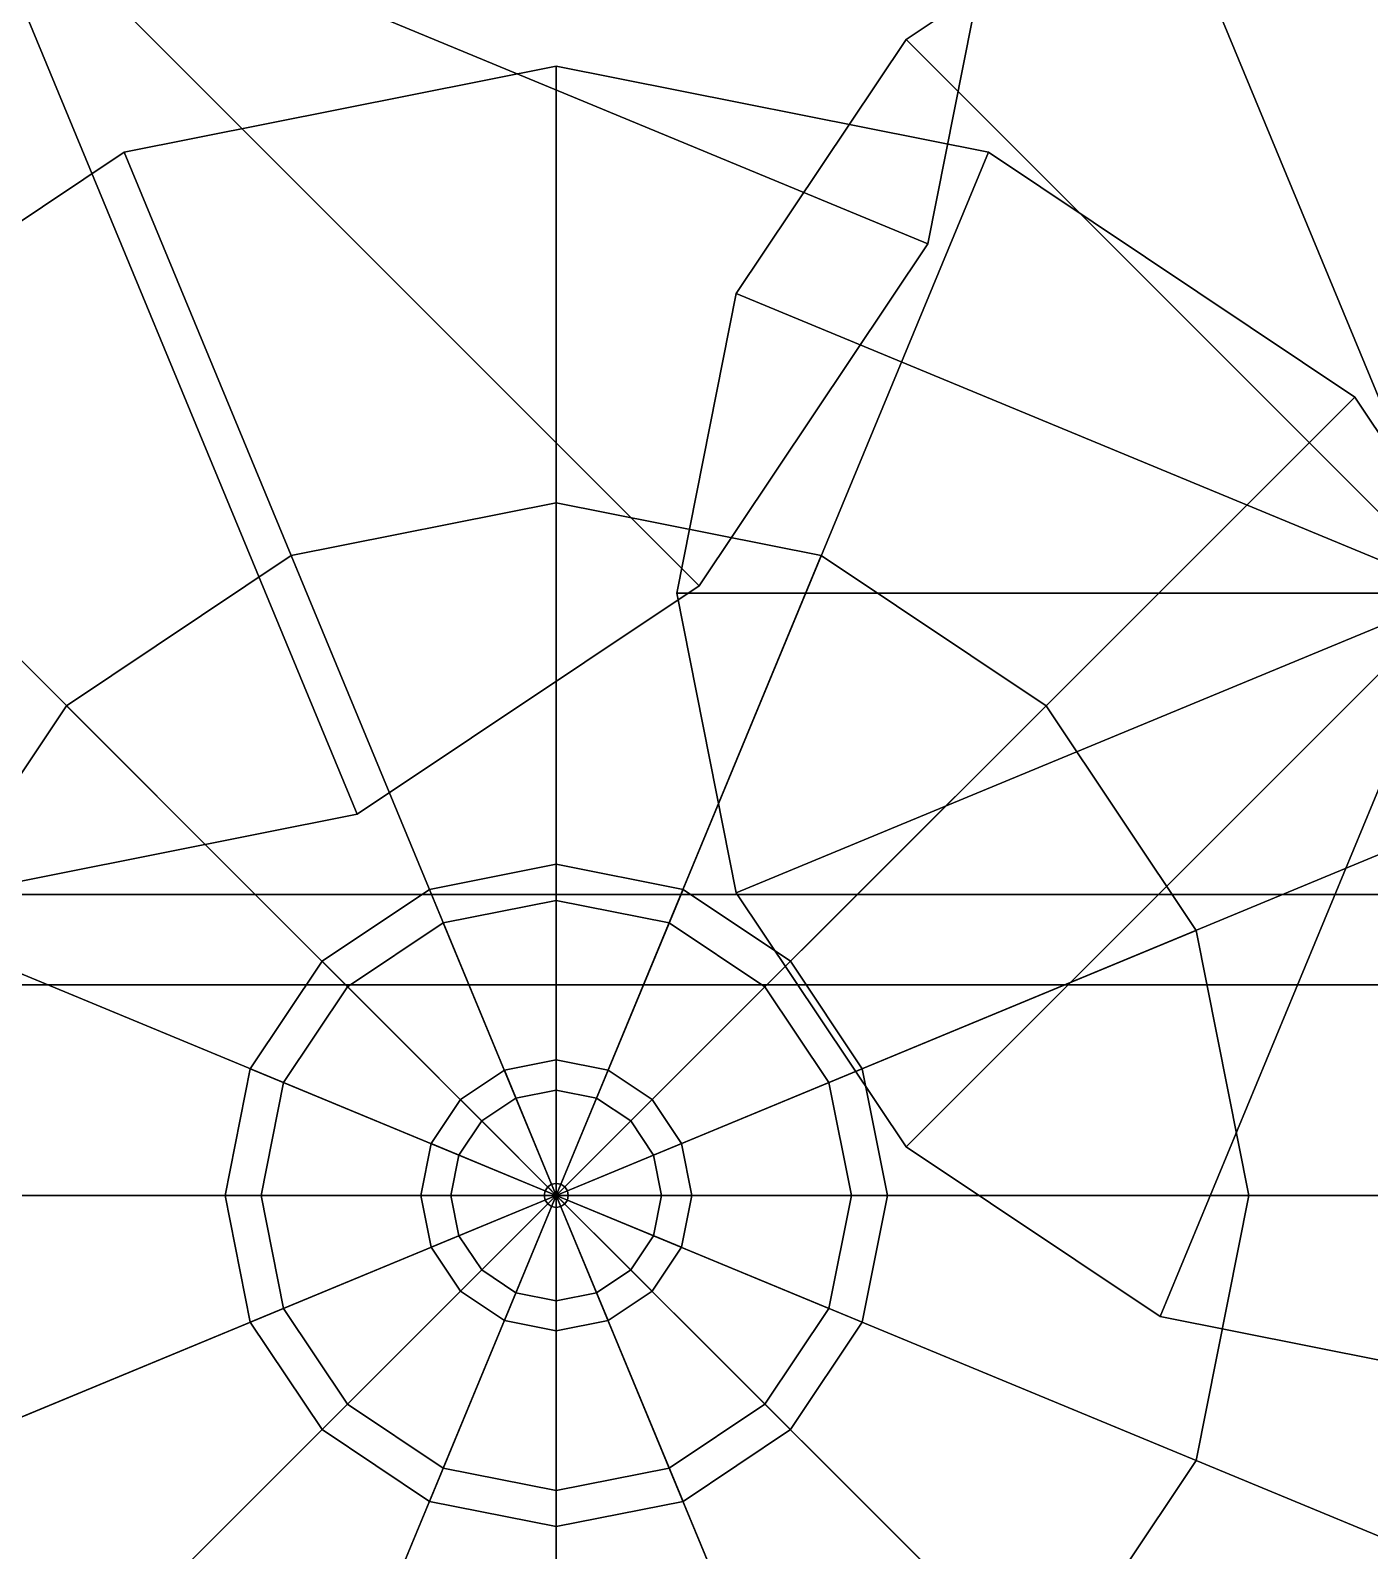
# Model space of a CAD drawing. Header units: millimetres. Extents: x -8000 to 18500, y -500 to 32500.
# Drawn here: x 2725 to 3170, y 1232 to 1737 of the extents above; entities that cross this region are included whole.
import ezdxf

# ---------------------------------------------------------------- set-up
doc = ezdxf.new("R2010")
doc.units = ezdxf.units.MM
for name, color, linetype in [('3D-FINISH', 7, 'Continuous'), ('3D-FURNITURE', 7, 'Continuous'), ('3D-LIGHTS', 7, 'Continuous'), ('3D-ROOF', 7, 'Continuous'), ('3D-SLABS', 7, 'Continuous')]:
    doc.layers.add(name, color=color, linetype=linetype)

msp = doc.modelspace()

# ---------------------------------------------------------------- linework, layer by layer
at = {"layer": '3D-FINISH', "color": 7}
for points in [[(200, 200, 590), (200, 9800, 590), (9800, 9800, 590), (9800, 200, 590)], [(200, 200, 600), (9800, 200, 600), (9800, 9800, 600), (200, 9800, 600)], [(200, 200, 3990), (200, 9800, 3990), (9800, 9800, 3990), (9800, 200, 3990)], [(200, 200, 4000), (9800, 200, 4000), (9800, 9800, 4000), (200, 9800, 4000)]]:
    msp.add_3dface(points, dxfattribs=at)
at = {"layer": '3D-FURNITURE', "color": 7}
for points in [[(3200, 1550, 4430), (3200, 1810, 4430), (3100.5, 1790.21, 4430), (3200, 1550, 4430)], [(3200, 1550, 4400), (3100.5, 1790.21, 4400), (3200, 1810, 4400), (3200, 1550, 4400)], [(2700, 1800, 4372), (2700, 1450, 4372), (2833.94, 1476.64, 4372), (2700, 1800, 4372)], [(2700, 1800, 4340), (2833.94, 1476.64, 4340), (2700, 1450, 4340), (2700, 1800, 4340)], [(2700, 1800, 4372), (2833.94, 1476.64, 4372), (2947.49, 1552.51, 4372), (2700, 1800, 4372)], [(2700, 1800, 4340), (2947.49, 1552.51, 4340), (2833.94, 1476.64, 4340), (2700, 1800, 4340)], [(2700, 1800, 4372), (2947.49, 1552.51, 4372), (3023.36, 1666.06, 4372), (2700, 1800, 4372)], [(2700, 1800, 4340), (3023.36, 1666.06, 4340), (2947.49, 1552.51, 4340), (2700, 1800, 4340)], [(2700, 1800, 4372), (3023.36, 1666.06, 4372), (3050, 1800, 4372), (2700, 1800, 4372)], [(2700, 1800, 4340), (3050, 1800, 4340), (3023.36, 1666.06, 4340), (2700, 1800, 4340)], [(3023.36, 1666.06, 4340), (3050, 1800, 4340), (3050, 1800, 4372), (3023.36, 1666.06, 4372)], [(3100.5, 1790.21, 4400), (3016.15, 1733.85, 4400), (3016.15, 1733.85, 4430), (3100.5, 1790.21, 4430)], [(3200, 1550, 4430), (3100.5, 1790.21, 4430), (3016.15, 1733.85, 4430), (3200, 1550, 4430)], [(3200, 1550, 4400), (3016.15, 1733.85, 4400), (3100.5, 1790.21, 4400), (3200, 1550, 4400)], [(3016.15, 1733.85, 4400), (2959.79, 1649.5, 4400), (2959.79, 1649.5, 4430), (3016.15, 1733.85, 4430)], [(3200, 1550, 4430), (3016.15, 1733.85, 4430), (2959.79, 1649.5, 4430), (3200, 1550, 4430)], [(3200, 1550, 4400), (2959.79, 1649.5, 4400), (3016.15, 1733.85, 4400), (3200, 1550, 4400)], [(2900, 1725, 1298), (2756.49, 1696.45, 1298), (2756.49, 1696.45, 1330), (2900, 1725, 1330)], [(2900, 1350, 1330), (2900, 1725, 1330), (2756.49, 1696.45, 1330), (2900, 1350, 1330)], [(2900, 1350, 1298), (2756.49, 1696.45, 1298), (2900, 1725, 1298), (2900, 1350, 1298)], [(3043.51, 1696.45, 1298), (2900, 1725, 1298), (2900, 1725, 1330), (3043.51, 1696.45, 1330)], [(2900, 1350, 1330), (3043.51, 1696.45, 1330), (2900, 1725, 1330), (2900, 1350, 1330)], [(2900, 1350, 1298), (2900, 1725, 1298), (3043.51, 1696.45, 1298), (2900, 1350, 1298)], [(2756.49, 1696.45, 1298), (2634.83, 1615.17, 1298), (2634.83, 1615.17, 1330), (2756.49, 1696.45, 1330)], [(2900, 1350, 1330), (2756.49, 1696.45, 1330), (2634.83, 1615.17, 1330), (2900, 1350, 1330)], [(2900, 1350, 1298), (2634.83, 1615.17, 1298), (2756.49, 1696.45, 1298), (2900, 1350, 1298)], [(2900, 1350, 1330), (3165.17, 1615.17, 1330), (3043.51, 1696.45, 1330), (2900, 1350, 1330)], [(2900, 1350, 1298), (3043.51, 1696.45, 1298), (3165.17, 1615.17, 1298), (2900, 1350, 1298)], [(3165.17, 1615.17, 1298), (3043.51, 1696.45, 1298), (3043.51, 1696.45, 1330), (3165.17, 1615.17, 1330)], [(2947.49, 1552.51, 4340), (3023.36, 1666.06, 4340), (3023.36, 1666.06, 4372), (2947.49, 1552.51, 4372)], [(2959.79, 1649.5, 4400), (2940, 1550, 4400), (2940, 1550, 4430), (2959.79, 1649.5, 4430)], [(3200, 1550, 4430), (2959.79, 1649.5, 4430), (2940, 1550, 4430), (3200, 1550, 4430)], [(3200, 1550, 4400), (2940, 1550, 4400), (2959.79, 1649.5, 4400), (3200, 1550, 4400)], [(2900, 1350, 1330), (2634.83, 1615.17, 1330), (2553.55, 1493.51, 1330), (2900, 1350, 1330)], [(2900, 1350, 1298), (2553.55, 1493.51, 1298), (2634.83, 1615.17, 1298), (2900, 1350, 1298)], [(2900, 1350, 1330), (3246.45, 1493.51, 1330), (3165.17, 1615.17, 1330), (2900, 1350, 1330)], [(2900, 1350, 1298), (3165.17, 1615.17, 1298), (3246.45, 1493.51, 1298), (2900, 1350, 1298)], [(3246.45, 1493.51, 1298), (3165.17, 1615.17, 1298), (3165.17, 1615.17, 1330), (3246.45, 1493.51, 1330)], [(2900, 1580, 600), (2811.98, 1562.49, 600), (2811.98, 1562.49, 618), (2900, 1580, 618)], [(2900, 1350, 618), (2900, 1580, 618), (2811.98, 1562.49, 618), (2900, 1350, 618)], [(2900, 1350, 600), (2811.98, 1562.49, 600), (2900, 1580, 600), (2900, 1350, 600)], [(2988.02, 1562.49, 600), (2900, 1580, 600), (2900, 1580, 618), (2988.02, 1562.49, 618)], [(2900, 1350, 618), (2988.02, 1562.49, 618), (2900, 1580, 618), (2900, 1350, 618)], [(2900, 1350, 600), (2900, 1580, 600), (2988.02, 1562.49, 600), (2900, 1350, 600)], [(2811.98, 1562.49, 600), (2737.37, 1512.63, 600), (2737.37, 1512.63, 618), (2811.98, 1562.49, 618)], [(2900, 1350, 618), (2811.98, 1562.49, 618), (2737.37, 1512.63, 618), (2900, 1350, 618)], [(2900, 1350, 600), (2737.37, 1512.63, 600), (2811.98, 1562.49, 600), (2900, 1350, 600)], [(2900, 1350, 618), (3062.63, 1512.63, 618), (2988.02, 1562.49, 618), (2900, 1350, 618)], [(2900, 1350, 600), (2988.02, 1562.49, 600), (3062.63, 1512.63, 600), (2900, 1350, 600)], [(3062.63, 1512.63, 600), (2988.02, 1562.49, 600), (2988.02, 1562.49, 618), (3062.63, 1512.63, 618)], [(2833.94, 1476.64, 4340), (2947.49, 1552.51, 4340), (2947.49, 1552.51, 4372), (2833.94, 1476.64, 4372)], [(2940, 1550, 4400), (2959.79, 1450.5, 4400), (2959.79, 1450.5, 4430), (2940, 1550, 4430)], [(3200, 1550, 4430), (2940, 1550, 4430), (2959.79, 1450.5, 4430), (3200, 1550, 4430)], [(3200, 1550, 4400), (2959.79, 1450.5, 4400), (2940, 1550, 4400), (3200, 1550, 4400)], [(3200, 1550, 4430), (2959.79, 1450.5, 4430), (3016.15, 1366.15, 4430), (3200, 1550, 4430)], [(3200, 1550, 4400), (3016.15, 1366.15, 4400), (2959.79, 1450.5, 4400), (3200, 1550, 4400)], [(3200, 1550, 4430), (3016.15, 1366.15, 4430), (3100.5, 1309.79, 4430), (3200, 1550, 4430)], [(3200, 1550, 4400), (3100.5, 1309.79, 4400), (3016.15, 1366.15, 4400), (3200, 1550, 4400)], [(3200, 1550, 4430), (3100.5, 1309.79, 4430), (3200, 1290, 4430), (3200, 1550, 4430)], [(3200, 1550, 4400), (3200, 1290, 4400), (3100.5, 1309.79, 4400), (3200, 1550, 4400)], [(2737.37, 1512.63, 600), (2687.51, 1438.02, 600), (2687.51, 1438.02, 618), (2737.37, 1512.63, 618)], [(2900, 1350, 618), (2737.37, 1512.63, 618), (2687.51, 1438.02, 618), (2900, 1350, 618)], [(2900, 1350, 600), (2687.51, 1438.02, 600), (2737.37, 1512.63, 600), (2900, 1350, 600)], [(2900, 1350, 618), (3112.49, 1438.02, 618), (3062.63, 1512.63, 618), (2900, 1350, 618)], [(2900, 1350, 600), (3062.63, 1512.63, 600), (3112.49, 1438.02, 600), (2900, 1350, 600)], [(3112.49, 1438.02, 600), (3062.63, 1512.63, 600), (3062.63, 1512.63, 618), (3112.49, 1438.02, 618)], [(2900, 1350, 1330), (2553.55, 1493.51, 1330), (2525, 1350, 1330), (2900, 1350, 1330)], [(2900, 1350, 1298), (2525, 1350, 1298), (2553.55, 1493.51, 1298), (2900, 1350, 1298)], [(2900, 1350, 1330), (3275, 1350, 1330), (3246.45, 1493.51, 1330), (2900, 1350, 1330)], [(2900, 1350, 1298), (3246.45, 1493.51, 1298), (3275, 1350, 1298), (2900, 1350, 1298)], [(2700, 1450, 4340), (2833.94, 1476.64, 4340), (2833.94, 1476.64, 4372), (2700, 1450, 4372)], [(1600, 500, 4000), (1600, 1450, 4000), (4000, 1450, 4000), (4000, 500, 4000)], [(1600, 1450, 4000), (1600, 1450, 4080), (4000, 1450, 4080), (4000, 1450, 4000)], [(1600, 500, 4080), (4000, 500, 4080), (4000, 1450, 4080), (1600, 1450, 4080)], [(2959.79, 1450.5, 4400), (3016.15, 1366.15, 4400), (3016.15, 1366.15, 4430), (2959.79, 1450.5, 4430)], [(2900, 1350, 618), (2687.51, 1438.02, 618), (2670, 1350, 618), (2900, 1350, 618)], [(2900, 1350, 600), (2670, 1350, 600), (2687.51, 1438.02, 600), (2900, 1350, 600)], [(2900, 1350, 618), (3130, 1350, 618), (3112.49, 1438.02, 618), (2900, 1350, 618)], [(2900, 1350, 600), (3112.49, 1438.02, 600), (3130, 1350, 600), (2900, 1350, 600)], [(3130, 1350, 600), (3112.49, 1438.02, 600), (3112.49, 1438.02, 618), (3130, 1350, 618)], [(2420, 530, 4080), (2420, 1420, 4080), (3180, 1420, 4080), (3180, 530, 4080)], [(2420, 1420, 4080), (2420, 1420, 4420), (3180, 1420, 4420), (3180, 1420, 4080)], [(2420, 530, 4420), (3180, 530, 4420), (3180, 1420, 4420), (2420, 1420, 4420)], [(2900, 1385, 618), (2886.61, 1382.34, 618), (2886.61, 1382.34, 1298), (2900, 1385, 1298)], [(2900, 1350, 1298), (2900, 1385, 1298), (2886.61, 1382.34, 1298), (2900, 1350, 1298)], [(2900, 1350, 618), (2886.61, 1382.34, 618), (2900, 1385, 618), (2900, 1350, 618)], [(2913.39, 1382.34, 618), (2900, 1385, 618), (2900, 1385, 1298), (2913.39, 1382.34, 1298)], [(2900, 1350, 1298), (2913.39, 1382.34, 1298), (2900, 1385, 1298), (2900, 1350, 1298)], [(2900, 1350, 618), (2900, 1385, 618), (2913.39, 1382.34, 618), (2900, 1350, 618)], [(2886.61, 1382.34, 618), (2875.25, 1374.75, 618), (2875.25, 1374.75, 1298), (2886.61, 1382.34, 1298)], [(2900, 1350, 1298), (2886.61, 1382.34, 1298), (2875.25, 1374.75, 1298), (2900, 1350, 1298)], [(2900, 1350, 618), (2875.25, 1374.75, 618), (2886.61, 1382.34, 618), (2900, 1350, 618)], [(2900, 1350, 1298), (2924.75, 1374.75, 1298), (2913.39, 1382.34, 1298), (2900, 1350, 1298)], [(2900, 1350, 618), (2913.39, 1382.34, 618), (2924.75, 1374.75, 618), (2900, 1350, 618)], [(2924.75, 1374.75, 618), (2913.39, 1382.34, 618), (2913.39, 1382.34, 1298), (2924.75, 1374.75, 1298)], [(2875.25, 1374.75, 618), (2867.66, 1363.39, 618), (2867.66, 1363.39, 1298), (2875.25, 1374.75, 1298)], [(2900, 1350, 1298), (2875.25, 1374.75, 1298), (2867.66, 1363.39, 1298), (2900, 1350, 1298)], [(2900, 1350, 618), (2867.66, 1363.39, 618), (2875.25, 1374.75, 618), (2900, 1350, 618)], [(2900, 1350, 1298), (2932.34, 1363.39, 1298), (2924.75, 1374.75, 1298), (2900, 1350, 1298)], [(2900, 1350, 618), (2924.75, 1374.75, 618), (2932.34, 1363.39, 618), (2900, 1350, 618)], [(2932.34, 1363.39, 618), (2924.75, 1374.75, 618), (2924.75, 1374.75, 1298), (2932.34, 1363.39, 1298)], [(2867.66, 1363.39, 618), (2865, 1350, 618), (2865, 1350, 1298), (2867.66, 1363.39, 1298)], [(2900, 1350, 1298), (2867.66, 1363.39, 1298), (2865, 1350, 1298), (2900, 1350, 1298)], [(2900, 1350, 618), (2865, 1350, 618), (2867.66, 1363.39, 618), (2900, 1350, 618)], [(2900, 1350, 1298), (2935, 1350, 1298), (2932.34, 1363.39, 1298), (2900, 1350, 1298)], [(2900, 1350, 618), (2932.34, 1363.39, 618), (2935, 1350, 618), (2900, 1350, 618)], [(2935, 1350, 618), (2932.34, 1363.39, 618), (2932.34, 1363.39, 1298), (2935, 1350, 1298)], [(3016.15, 1366.15, 4400), (3100.5, 1309.79, 4400), (3100.5, 1309.79, 4430), (3016.15, 1366.15, 4430)], [(2900, 1350, 1330), (2525, 1350, 1330), (2553.55, 1206.49, 1330), (2900, 1350, 1330)], [(2900, 1350, 1298), (2553.55, 1206.49, 1298), (2525, 1350, 1298), (2900, 1350, 1298)], [(2900, 1350, 1330), (2553.55, 1206.49, 1330), (2634.83, 1084.83, 1330), (2900, 1350, 1330)], [(2900, 1350, 1298), (2634.83, 1084.83, 1298), (2553.55, 1206.49, 1298), (2900, 1350, 1298)], [(2900, 1350, 1330), (2634.83, 1084.83, 1330), (2756.49, 1003.55, 1330), (2900, 1350, 1330)], [(2900, 1350, 1298), (2756.49, 1003.55, 1298), (2634.83, 1084.83, 1298), (2900, 1350, 1298)], [(2900, 1350, 618), (2670, 1350, 618), (2687.51, 1261.98, 618), (2900, 1350, 618)], [(2900, 1350, 600), (2687.51, 1261.98, 600), (2670, 1350, 600), (2900, 1350, 600)], [(2900, 1350, 618), (2687.51, 1261.98, 618), (2737.37, 1187.37, 618), (2900, 1350, 618)], [(2900, 1350, 600), (2737.37, 1187.37, 600), (2687.51, 1261.98, 600), (2900, 1350, 600)], [(2900, 1350, 618), (2737.37, 1187.37, 618), (2811.98, 1137.51, 618), (2900, 1350, 618)], [(2900, 1350, 600), (2811.98, 1137.51, 600), (2737.37, 1187.37, 600), (2900, 1350, 600)], [(2900, 1350, 1330), (2756.49, 1003.55, 1330), (2900, 975, 1330), (2900, 1350, 1330)], [(2900, 1350, 1298), (2900, 975, 1298), (2756.49, 1003.55, 1298), (2900, 1350, 1298)], [(2900, 1350, 618), (2811.98, 1137.51, 618), (2900, 1120, 618), (2900, 1350, 618)], [(2900, 1350, 600), (2900, 1120, 600), (2811.98, 1137.51, 600), (2900, 1350, 600)], [(2865, 1350, 618), (2867.66, 1336.61, 618), (2867.66, 1336.61, 1298), (2865, 1350, 1298)], [(2900, 1350, 1298), (2865, 1350, 1298), (2867.66, 1336.61, 1298), (2900, 1350, 1298)], [(2900, 1350, 618), (2867.66, 1336.61, 618), (2865, 1350, 618), (2900, 1350, 618)], [(2900, 1350, 1298), (2867.66, 1336.61, 1298), (2875.25, 1325.25, 1298), (2900, 1350, 1298)], [(2900, 1350, 618), (2875.25, 1325.25, 618), (2867.66, 1336.61, 618), (2900, 1350, 618)], [(2900, 1350, 1298), (2875.25, 1325.25, 1298), (2886.61, 1317.66, 1298), (2900, 1350, 1298)], [(2900, 1350, 618), (2886.61, 1317.66, 618), (2875.25, 1325.25, 618), (2900, 1350, 618)], [(2900, 1350, 1298), (2886.61, 1317.66, 1298), (2900, 1315, 1298), (2900, 1350, 1298)], [(2900, 1350, 618), (2900, 1315, 618), (2886.61, 1317.66, 618), (2900, 1350, 618)], [(2900, 1350, 618), (2900, 1120, 618), (2988.02, 1137.51, 618), (2900, 1350, 618)], [(2900, 1350, 600), (2988.02, 1137.51, 600), (2900, 1120, 600), (2900, 1350, 600)], [(2900, 1350, 618), (2988.02, 1137.51, 618), (3062.63, 1187.37, 618), (2900, 1350, 618)], [(2900, 1350, 600), (3062.63, 1187.37, 600), (2988.02, 1137.51, 600), (2900, 1350, 600)], [(2900, 1350, 618), (3062.63, 1187.37, 618), (3112.49, 1261.98, 618), (2900, 1350, 618)], [(2900, 1350, 600), (3112.49, 1261.98, 600), (3062.63, 1187.37, 600), (2900, 1350, 600)], [(2900, 1350, 618), (3112.49, 1261.98, 618), (3130, 1350, 618), (2900, 1350, 618)], [(2900, 1350, 600), (3130, 1350, 600), (3112.49, 1261.98, 600), (2900, 1350, 600)], [(2900, 1350, 1298), (2900, 1315, 1298), (2913.39, 1317.66, 1298), (2900, 1350, 1298)], [(2900, 1350, 618), (2913.39, 1317.66, 618), (2900, 1315, 618), (2900, 1350, 618)], [(2900, 1350, 1298), (2913.39, 1317.66, 1298), (2924.75, 1325.25, 1298), (2900, 1350, 1298)], [(2900, 1350, 618), (2924.75, 1325.25, 618), (2913.39, 1317.66, 618), (2900, 1350, 618)], [(2900, 1350, 1298), (2924.75, 1325.25, 1298), (2932.34, 1336.61, 1298), (2900, 1350, 1298)], [(2900, 1350, 618), (2932.34, 1336.61, 618), (2924.75, 1325.25, 618), (2900, 1350, 618)], [(2900, 1350, 1298), (2932.34, 1336.61, 1298), (2935, 1350, 1298), (2900, 1350, 1298)], [(2900, 1350, 618), (2935, 1350, 618), (2932.34, 1336.61, 618), (2900, 1350, 618)], [(2900, 1350, 1330), (2900, 975, 1330), (3043.51, 1003.55, 1330), (2900, 1350, 1330)], [(2900, 1350, 1298), (3043.51, 1003.55, 1298), (2900, 975, 1298), (2900, 1350, 1298)], [(2900, 1350, 1330), (3043.51, 1003.55, 1330), (3165.17, 1084.83, 1330), (2900, 1350, 1330)], [(2900, 1350, 1298), (3165.17, 1084.83, 1298), (3043.51, 1003.55, 1298), (2900, 1350, 1298)], [(2900, 1350, 1330), (3165.17, 1084.83, 1330), (3246.45, 1206.49, 1330), (2900, 1350, 1330)], [(2900, 1350, 1298), (3246.45, 1206.49, 1298), (3165.17, 1084.83, 1298), (2900, 1350, 1298)], [(2900, 1350, 1330), (3246.45, 1206.49, 1330), (3275, 1350, 1330), (2900, 1350, 1330)], [(2900, 1350, 1298), (3275, 1350, 1298), (3246.45, 1206.49, 1298), (2900, 1350, 1298)], [(2932.34, 1336.61, 618), (2935, 1350, 618), (2935, 1350, 1298), (2932.34, 1336.61, 1298)], [(3112.49, 1261.98, 600), (3130, 1350, 600), (3130, 1350, 618), (3112.49, 1261.98, 618)], [(2867.66, 1336.61, 618), (2875.25, 1325.25, 618), (2875.25, 1325.25, 1298), (2867.66, 1336.61, 1298)], [(2924.75, 1325.25, 618), (2932.34, 1336.61, 618), (2932.34, 1336.61, 1298), (2924.75, 1325.25, 1298)], [(2875.25, 1325.25, 618), (2886.61, 1317.66, 618), (2886.61, 1317.66, 1298), (2875.25, 1325.25, 1298)], [(2913.39, 1317.66, 618), (2924.75, 1325.25, 618), (2924.75, 1325.25, 1298), (2913.39, 1317.66, 1298)], [(2886.61, 1317.66, 618), (2900, 1315, 618), (2900, 1315, 1298), (2886.61, 1317.66, 1298)], [(2900, 1315, 618), (2913.39, 1317.66, 618), (2913.39, 1317.66, 1298), (2900, 1315, 1298)], [(3100.5, 1309.79, 4400), (3200, 1290, 4400), (3200, 1290, 4430), (3100.5, 1309.79, 4430)], [(2687.51, 1261.98, 600), (2737.37, 1187.37, 600), (2737.37, 1187.37, 618), (2687.51, 1261.98, 618)], [(3062.63, 1187.37, 600), (3112.49, 1261.98, 600), (3112.49, 1261.98, 618), (3062.63, 1187.37, 618)]]:
    msp.add_3dface(points, dxfattribs=at)
at = {"layer": '3D-LIGHTS', "color": 7}
for points in [[(2900, 1460, 2560), (2857.9, 1451.63, 2560), (2857.9, 1451.63, 2700), (2900, 1460, 2700)], [(2900, 1350, 2700), (2900, 1460, 2700), (2857.9, 1451.63, 2700), (2900, 1350, 2700)], [(2900, 1350, 2560), (2857.9, 1451.63, 2560), (2900, 1460, 2560), (2900, 1350, 2560)], [(2942.1, 1451.63, 2560), (2900, 1460, 2560), (2900, 1460, 2700), (2942.1, 1451.63, 2700)], [(2900, 1350, 2700), (2942.1, 1451.63, 2700), (2900, 1460, 2700), (2900, 1350, 2700)], [(2900, 1350, 2560), (2900, 1460, 2560), (2942.1, 1451.63, 2560), (2900, 1350, 2560)], [(2857.9, 1451.63, 2560), (2822.22, 1427.78, 2560), (2822.22, 1427.78, 2700), (2857.9, 1451.63, 2700)], [(2900, 1350, 2700), (2857.9, 1451.63, 2700), (2822.22, 1427.78, 2700), (2900, 1350, 2700)], [(2900, 1350, 2560), (2822.22, 1427.78, 2560), (2857.9, 1451.63, 2560), (2900, 1350, 2560)], [(2900, 1350, 2700), (2977.78, 1427.78, 2700), (2942.1, 1451.63, 2700), (2900, 1350, 2700)], [(2900, 1350, 2560), (2942.1, 1451.63, 2560), (2977.78, 1427.78, 2560), (2900, 1350, 2560)], [(2977.78, 1427.78, 2560), (2942.1, 1451.63, 2560), (2942.1, 1451.63, 2700), (2977.78, 1427.78, 2700)], [(2900, 1448, 2568), (2862.5, 1440.54, 2568), (2862.5, 1440.54, 2586), (2900, 1448, 2586)], [(2900, 1350, 2586), (2900, 1448, 2586), (2862.5, 1440.54, 2586), (2900, 1350, 2586)], [(2900, 1350, 2568), (2862.5, 1440.54, 2568), (2900, 1448, 2568), (2900, 1350, 2568)], [(2937.5, 1440.54, 2568), (2900, 1448, 2568), (2900, 1448, 2586), (2937.5, 1440.54, 2586)], [(2900, 1350, 2586), (2937.5, 1440.54, 2586), (2900, 1448, 2586), (2900, 1350, 2586)], [(2900, 1350, 2568), (2900, 1448, 2568), (2937.5, 1440.54, 2568), (2900, 1350, 2568)], [(2862.5, 1440.54, 2568), (2830.7, 1419.3, 2568), (2830.7, 1419.3, 2586), (2862.5, 1440.54, 2586)], [(2900, 1350, 2586), (2862.5, 1440.54, 2586), (2830.7, 1419.3, 2586), (2900, 1350, 2586)], [(2900, 1350, 2568), (2830.7, 1419.3, 2568), (2862.5, 1440.54, 2568), (2900, 1350, 2568)], [(2900, 1350, 2586), (2969.3, 1419.3, 2586), (2937.5, 1440.54, 2586), (2900, 1350, 2586)], [(2900, 1350, 2568), (2937.5, 1440.54, 2568), (2969.3, 1419.3, 2568), (2900, 1350, 2568)], [(2969.3, 1419.3, 2568), (2937.5, 1440.54, 2568), (2937.5, 1440.54, 2586), (2969.3, 1419.3, 2586)], [(2822.22, 1427.78, 2560), (2798.37, 1392.1, 2560), (2798.37, 1392.1, 2700), (2822.22, 1427.78, 2700)], [(2900, 1350, 2700), (2822.22, 1427.78, 2700), (2798.37, 1392.1, 2700), (2900, 1350, 2700)], [(2900, 1350, 2560), (2798.37, 1392.1, 2560), (2822.22, 1427.78, 2560), (2900, 1350, 2560)], [(2900, 1350, 2700), (3001.63, 1392.1, 2700), (2977.78, 1427.78, 2700), (2900, 1350, 2700)], [(2900, 1350, 2560), (2977.78, 1427.78, 2560), (3001.63, 1392.1, 2560), (2900, 1350, 2560)], [(3001.63, 1392.1, 2560), (2977.78, 1427.78, 2560), (2977.78, 1427.78, 2700), (3001.63, 1392.1, 2700)], [(2830.7, 1419.3, 2568), (2809.46, 1387.5, 2568), (2809.46, 1387.5, 2586), (2830.7, 1419.3, 2586)], [(2900, 1350, 2586), (2830.7, 1419.3, 2586), (2809.46, 1387.5, 2586), (2900, 1350, 2586)], [(2900, 1350, 2568), (2809.46, 1387.5, 2568), (2830.7, 1419.3, 2568), (2900, 1350, 2568)], [(2900, 1350, 2586), (2990.54, 1387.5, 2586), (2969.3, 1419.3, 2586), (2900, 1350, 2586)], [(2900, 1350, 2568), (2969.3, 1419.3, 2568), (2990.54, 1387.5, 2568), (2900, 1350, 2568)], [(2990.54, 1387.5, 2568), (2969.3, 1419.3, 2568), (2969.3, 1419.3, 2586), (2990.54, 1387.5, 2586)], [(2900, 1395, 3780), (2882.78, 1391.57, 3780), (2882.78, 1391.57, 3800), (2900, 1395, 3800)], [(2900, 1350, 3800), (2900, 1395, 3800), (2882.78, 1391.57, 3800), (2900, 1350, 3800)], [(2900, 1350, 3780), (2882.78, 1391.57, 3780), (2900, 1395, 3780), (2900, 1350, 3780)], [(2917.22, 1391.57, 3780), (2900, 1395, 3780), (2900, 1395, 3800), (2917.22, 1391.57, 3800)], [(2900, 1350, 3800), (2917.22, 1391.57, 3800), (2900, 1395, 3800), (2900, 1350, 3800)], [(2900, 1350, 3780), (2900, 1395, 3780), (2917.22, 1391.57, 3780), (2900, 1350, 3780)], [(2798.37, 1392.1, 2560), (2790, 1350, 2560), (2790, 1350, 2700), (2798.37, 1392.1, 2700)], [(2900, 1350, 2700), (2798.37, 1392.1, 2700), (2790, 1350, 2700), (2900, 1350, 2700)], [(2900, 1350, 2560), (2790, 1350, 2560), (2798.37, 1392.1, 2560), (2900, 1350, 2560)], [(2882.78, 1391.57, 3780), (2868.18, 1381.82, 3780), (2868.18, 1381.82, 3800), (2882.78, 1391.57, 3800)], [(2900, 1350, 3800), (2882.78, 1391.57, 3800), (2868.18, 1381.82, 3800), (2900, 1350, 3800)], [(2900, 1350, 3780), (2868.18, 1381.82, 3780), (2882.78, 1391.57, 3780), (2900, 1350, 3780)], [(2900, 1350, 2700), (3010, 1350, 2700), (3001.63, 1392.1, 2700), (2900, 1350, 2700)], [(2900, 1350, 2560), (3001.63, 1392.1, 2560), (3010, 1350, 2560), (2900, 1350, 2560)], [(2900, 1350, 3800), (2931.82, 1381.82, 3800), (2917.22, 1391.57, 3800), (2900, 1350, 3800)], [(2900, 1350, 3780), (2917.22, 1391.57, 3780), (2931.82, 1381.82, 3780), (2900, 1350, 3780)], [(2931.82, 1381.82, 3780), (2917.22, 1391.57, 3780), (2917.22, 1391.57, 3800), (2931.82, 1381.82, 3800)], [(3010, 1350, 2560), (3001.63, 1392.1, 2560), (3001.63, 1392.1, 2700), (3010, 1350, 2700)], [(2809.46, 1387.5, 2568), (2802, 1350, 2568), (2802, 1350, 2586), (2809.46, 1387.5, 2586)], [(2900, 1350, 2586), (2809.46, 1387.5, 2586), (2802, 1350, 2586), (2900, 1350, 2586)], [(2900, 1350, 2568), (2802, 1350, 2568), (2809.46, 1387.5, 2568), (2900, 1350, 2568)], [(2900, 1350, 2586), (2998, 1350, 2586), (2990.54, 1387.5, 2586), (2900, 1350, 2586)], [(2900, 1350, 2568), (2990.54, 1387.5, 2568), (2998, 1350, 2568), (2900, 1350, 2568)], [(2998, 1350, 2568), (2990.54, 1387.5, 2568), (2990.54, 1387.5, 2586), (2998, 1350, 2586)], [(2868.18, 1381.82, 3780), (2858.43, 1367.22, 3780), (2858.43, 1367.22, 3800), (2868.18, 1381.82, 3800)], [(2900, 1350, 3800), (2868.18, 1381.82, 3800), (2858.43, 1367.22, 3800), (2900, 1350, 3800)], [(2900, 1350, 3780), (2858.43, 1367.22, 3780), (2868.18, 1381.82, 3780), (2900, 1350, 3780)], [(2900, 1350, 3800), (2941.57, 1367.22, 3800), (2931.82, 1381.82, 3800), (2900, 1350, 3800)], [(2900, 1350, 3780), (2931.82, 1381.82, 3780), (2941.57, 1367.22, 3780), (2900, 1350, 3780)], [(2941.57, 1367.22, 3780), (2931.82, 1381.82, 3780), (2931.82, 1381.82, 3800), (2941.57, 1367.22, 3800)], [(2858.43, 1367.22, 3780), (2855, 1350, 3780), (2855, 1350, 3800), (2858.43, 1367.22, 3800)], [(2900, 1350, 3800), (2858.43, 1367.22, 3800), (2855, 1350, 3800), (2900, 1350, 3800)], [(2900, 1350, 3780), (2855, 1350, 3780), (2858.43, 1367.22, 3780), (2900, 1350, 3780)], [(2900, 1350, 3800), (2945, 1350, 3800), (2941.57, 1367.22, 3800), (2900, 1350, 3800)], [(2900, 1350, 3780), (2941.57, 1367.22, 3780), (2945, 1350, 3780), (2900, 1350, 3780)], [(2945, 1350, 3780), (2941.57, 1367.22, 3780), (2941.57, 1367.22, 3800), (2945, 1350, 3800)], [(2898.47, 1353.7, 2700), (2897.17, 1352.83, 2700), (2897.17, 1352.83, 3780), (2898.47, 1353.7, 3780)], [(2900, 1350, 3780), (2898.47, 1353.7, 3780), (2897.17, 1352.83, 3780), (2900, 1350, 3780)], [(2900, 1350, 2700), (2897.17, 1352.83, 2700), (2898.47, 1353.7, 2700), (2900, 1350, 2700)], [(2900, 1354, 2700), (2898.47, 1353.7, 2700), (2898.47, 1353.7, 3780), (2900, 1354, 3780)], [(2900, 1350, 3780), (2900, 1354, 3780), (2898.47, 1353.7, 3780), (2900, 1350, 3780)], [(2900, 1350, 2700), (2898.47, 1353.7, 2700), (2900, 1354, 2700), (2900, 1350, 2700)], [(2901.53, 1353.7, 2700), (2900, 1354, 2700), (2900, 1354, 3780), (2901.53, 1353.7, 3780)], [(2900, 1350, 3780), (2901.53, 1353.7, 3780), (2900, 1354, 3780), (2900, 1350, 3780)], [(2900, 1350, 2700), (2900, 1354, 2700), (2901.53, 1353.7, 2700), (2900, 1350, 2700)], [(2900, 1350, 3780), (2902.83, 1352.83, 3780), (2901.53, 1353.7, 3780), (2900, 1350, 3780)], [(2900, 1350, 2700), (2901.53, 1353.7, 2700), (2902.83, 1352.83, 2700), (2900, 1350, 2700)], [(2902.83, 1352.83, 2700), (2901.53, 1353.7, 2700), (2901.53, 1353.7, 3780), (2902.83, 1352.83, 3780)], [(2790, 1350, 2560), (2798.37, 1307.9, 2560), (2798.37, 1307.9, 2700), (2790, 1350, 2700)], [(2900, 1350, 2700), (2790, 1350, 2700), (2798.37, 1307.9, 2700), (2900, 1350, 2700)], [(2900, 1350, 2560), (2798.37, 1307.9, 2560), (2790, 1350, 2560), (2900, 1350, 2560)], [(2900, 1350, 2700), (2798.37, 1307.9, 2700), (2822.22, 1272.22, 2700), (2900, 1350, 2700)], [(2900, 1350, 2560), (2822.22, 1272.22, 2560), (2798.37, 1307.9, 2560), (2900, 1350, 2560)], [(2802, 1350, 2568), (2809.46, 1312.5, 2568), (2809.46, 1312.5, 2586), (2802, 1350, 2586)], [(2900, 1350, 2586), (2802, 1350, 2586), (2809.46, 1312.5, 2586), (2900, 1350, 2586)], [(2900, 1350, 2568), (2809.46, 1312.5, 2568), (2802, 1350, 2568), (2900, 1350, 2568)], [(2900, 1350, 2586), (2809.46, 1312.5, 2586), (2830.7, 1280.7, 2586), (2900, 1350, 2586)], [(2900, 1350, 2568), (2830.7, 1280.7, 2568), (2809.46, 1312.5, 2568), (2900, 1350, 2568)], [(2900, 1350, 2700), (2822.22, 1272.22, 2700), (2857.9, 1248.37, 2700), (2900, 1350, 2700)], [(2900, 1350, 2560), (2857.9, 1248.37, 2560), (2822.22, 1272.22, 2560), (2900, 1350, 2560)], [(2900, 1350, 2586), (2830.7, 1280.7, 2586), (2862.5, 1259.46, 2586), (2900, 1350, 2586)], [(2900, 1350, 2568), (2862.5, 1259.46, 2568), (2830.7, 1280.7, 2568), (2900, 1350, 2568)], [(2855, 1350, 3780), (2858.43, 1332.78, 3780), (2858.43, 1332.78, 3800), (2855, 1350, 3800)], [(2900, 1350, 3800), (2855, 1350, 3800), (2858.43, 1332.78, 3800), (2900, 1350, 3800)], [(2900, 1350, 3780), (2858.43, 1332.78, 3780), (2855, 1350, 3780), (2900, 1350, 3780)], [(2900, 1350, 2700), (2857.9, 1248.37, 2700), (2900, 1240, 2700), (2900, 1350, 2700)], [(2900, 1350, 2560), (2900, 1240, 2560), (2857.9, 1248.37, 2560), (2900, 1350, 2560)], [(2900, 1350, 3800), (2858.43, 1332.78, 3800), (2868.18, 1318.18, 3800), (2900, 1350, 3800)], [(2900, 1350, 3780), (2868.18, 1318.18, 3780), (2858.43, 1332.78, 3780), (2900, 1350, 3780)], [(2900, 1350, 2586), (2862.5, 1259.46, 2586), (2900, 1252, 2586), (2900, 1350, 2586)], [(2900, 1350, 2568), (2900, 1252, 2568), (2862.5, 1259.46, 2568), (2900, 1350, 2568)], [(2900, 1350, 3800), (2868.18, 1318.18, 3800), (2882.78, 1308.43, 3800), (2900, 1350, 3800)], [(2900, 1350, 3780), (2882.78, 1308.43, 3780), (2868.18, 1318.18, 3780), (2900, 1350, 3780)], [(2900, 1350, 3800), (2882.78, 1308.43, 3800), (2900, 1305, 3800), (2900, 1350, 3800)], [(2900, 1350, 3780), (2900, 1305, 3780), (2882.78, 1308.43, 3780), (2900, 1350, 3780)], [(2896.3, 1351.53, 2700), (2896, 1350, 2700), (2896, 1350, 3780), (2896.3, 1351.53, 3780)], [(2900, 1350, 3780), (2896.3, 1351.53, 3780), (2896, 1350, 3780), (2900, 1350, 3780)], [(2900, 1350, 2700), (2896, 1350, 2700), (2896.3, 1351.53, 2700), (2900, 1350, 2700)], [(2896, 1350, 2700), (2896.3, 1348.47, 2700), (2896.3, 1348.47, 3780), (2896, 1350, 3780)], [(2900, 1350, 3780), (2896, 1350, 3780), (2896.3, 1348.47, 3780), (2900, 1350, 3780)], [(2900, 1350, 2700), (2896.3, 1348.47, 2700), (2896, 1350, 2700), (2900, 1350, 2700)], [(2897.17, 1352.83, 2700), (2896.3, 1351.53, 2700), (2896.3, 1351.53, 3780), (2897.17, 1352.83, 3780)], [(2900, 1350, 3780), (2897.17, 1352.83, 3780), (2896.3, 1351.53, 3780), (2900, 1350, 3780)], [(2900, 1350, 2700), (2896.3, 1351.53, 2700), (2897.17, 1352.83, 2700), (2900, 1350, 2700)], [(2900, 1350, 3780), (2896.3, 1348.47, 3780), (2897.17, 1347.17, 3780), (2900, 1350, 3780)], [(2900, 1350, 2700), (2897.17, 1347.17, 2700), (2896.3, 1348.47, 2700), (2900, 1350, 2700)], [(2896.3, 1348.47, 2700), (2897.17, 1347.17, 2700), (2897.17, 1347.17, 3780), (2896.3, 1348.47, 3780)], [(2900, 1350, 3780), (2897.17, 1347.17, 3780), (2898.47, 1346.3, 3780), (2900, 1350, 3780)], [(2900, 1350, 2700), (2898.47, 1346.3, 2700), (2897.17, 1347.17, 2700), (2900, 1350, 2700)], [(2900, 1350, 3780), (2898.47, 1346.3, 3780), (2900, 1346, 3780), (2900, 1350, 3780)], [(2900, 1350, 2700), (2900, 1346, 2700), (2898.47, 1346.3, 2700), (2900, 1350, 2700)], [(2900, 1350, 3780), (2903.7, 1351.53, 3780), (2902.83, 1352.83, 3780), (2900, 1350, 3780)], [(2900, 1350, 2700), (2902.83, 1352.83, 2700), (2903.7, 1351.53, 2700), (2900, 1350, 2700)], [(2900, 1350, 3780), (2904, 1350, 3780), (2903.7, 1351.53, 3780), (2900, 1350, 3780)], [(2900, 1350, 2700), (2903.7, 1351.53, 2700), (2904, 1350, 2700), (2900, 1350, 2700)], [(2900, 1350, 3800), (2900, 1305, 3800), (2917.22, 1308.43, 3800), (2900, 1350, 3800)], [(2900, 1350, 3780), (2917.22, 1308.43, 3780), (2900, 1305, 3780), (2900, 1350, 3780)], [(2900, 1350, 3800), (2917.22, 1308.43, 3800), (2931.82, 1318.18, 3800), (2900, 1350, 3800)], [(2900, 1350, 3780), (2931.82, 1318.18, 3780), (2917.22, 1308.43, 3780), (2900, 1350, 3780)], [(2900, 1350, 3800), (2931.82, 1318.18, 3800), (2941.57, 1332.78, 3800), (2900, 1350, 3800)], [(2900, 1350, 3780), (2941.57, 1332.78, 3780), (2931.82, 1318.18, 3780), (2900, 1350, 3780)], [(2900, 1350, 3800), (2941.57, 1332.78, 3800), (2945, 1350, 3800), (2900, 1350, 3800)], [(2900, 1350, 3780), (2945, 1350, 3780), (2941.57, 1332.78, 3780), (2900, 1350, 3780)], [(2900, 1350, 3780), (2900, 1346, 3780), (2901.53, 1346.3, 3780), (2900, 1350, 3780)], [(2900, 1350, 2700), (2901.53, 1346.3, 2700), (2900, 1346, 2700), (2900, 1350, 2700)], [(2900, 1350, 3780), (2901.53, 1346.3, 3780), (2902.83, 1347.17, 3780), (2900, 1350, 3780)], [(2900, 1350, 2700), (2902.83, 1347.17, 2700), (2901.53, 1346.3, 2700), (2900, 1350, 2700)], [(2900, 1350, 3780), (2902.83, 1347.17, 3780), (2903.7, 1348.47, 3780), (2900, 1350, 3780)], [(2900, 1350, 2700), (2903.7, 1348.47, 2700), (2902.83, 1347.17, 2700), (2900, 1350, 2700)], [(2900, 1350, 3780), (2903.7, 1348.47, 3780), (2904, 1350, 3780), (2900, 1350, 3780)], [(2900, 1350, 2700), (2904, 1350, 2700), (2903.7, 1348.47, 2700), (2900, 1350, 2700)], [(2900, 1350, 2700), (2900, 1240, 2700), (2942.1, 1248.37, 2700), (2900, 1350, 2700)], [(2900, 1350, 2560), (2942.1, 1248.37, 2560), (2900, 1240, 2560), (2900, 1350, 2560)], [(2900, 1350, 2700), (2942.1, 1248.37, 2700), (2977.78, 1272.22, 2700), (2900, 1350, 2700)], [(2900, 1350, 2560), (2977.78, 1272.22, 2560), (2942.1, 1248.37, 2560), (2900, 1350, 2560)], [(2900, 1350, 2700), (2977.78, 1272.22, 2700), (3001.63, 1307.9, 2700), (2900, 1350, 2700)], [(2900, 1350, 2560), (3001.63, 1307.9, 2560), (2977.78, 1272.22, 2560), (2900, 1350, 2560)], [(2900, 1350, 2700), (3001.63, 1307.9, 2700), (3010, 1350, 2700), (2900, 1350, 2700)], [(2900, 1350, 2560), (3010, 1350, 2560), (3001.63, 1307.9, 2560), (2900, 1350, 2560)], [(2900, 1350, 2586), (2900, 1252, 2586), (2937.5, 1259.46, 2586), (2900, 1350, 2586)], [(2900, 1350, 2568), (2937.5, 1259.46, 2568), (2900, 1252, 2568), (2900, 1350, 2568)], [(2900, 1350, 2586), (2937.5, 1259.46, 2586), (2969.3, 1280.7, 2586), (2900, 1350, 2586)], [(2900, 1350, 2568), (2969.3, 1280.7, 2568), (2937.5, 1259.46, 2568), (2900, 1350, 2568)], [(2900, 1350, 2586), (2969.3, 1280.7, 2586), (2990.54, 1312.5, 2586), (2900, 1350, 2586)], [(2900, 1350, 2568), (2990.54, 1312.5, 2568), (2969.3, 1280.7, 2568), (2900, 1350, 2568)], [(2900, 1350, 2586), (2990.54, 1312.5, 2586), (2998, 1350, 2586), (2900, 1350, 2586)], [(2900, 1350, 2568), (2998, 1350, 2568), (2990.54, 1312.5, 2568), (2900, 1350, 2568)], [(2903.7, 1351.53, 2700), (2902.83, 1352.83, 2700), (2902.83, 1352.83, 3780), (2903.7, 1351.53, 3780)], [(2902.83, 1347.17, 2700), (2903.7, 1348.47, 2700), (2903.7, 1348.47, 3780), (2902.83, 1347.17, 3780)], [(2904, 1350, 2700), (2903.7, 1351.53, 2700), (2903.7, 1351.53, 3780), (2904, 1350, 3780)], [(2903.7, 1348.47, 2700), (2904, 1350, 2700), (2904, 1350, 3780), (2903.7, 1348.47, 3780)], [(2941.57, 1332.78, 3780), (2945, 1350, 3780), (2945, 1350, 3800), (2941.57, 1332.78, 3800)], [(2990.54, 1312.5, 2568), (2998, 1350, 2568), (2998, 1350, 2586), (2990.54, 1312.5, 2586)], [(3001.63, 1307.9, 2560), (3010, 1350, 2560), (3010, 1350, 2700), (3001.63, 1307.9, 2700)], [(2897.17, 1347.17, 2700), (2898.47, 1346.3, 2700), (2898.47, 1346.3, 3780), (2897.17, 1347.17, 3780)], [(2898.47, 1346.3, 2700), (2900, 1346, 2700), (2900, 1346, 3780), (2898.47, 1346.3, 3780)], [(2900, 1346, 2700), (2901.53, 1346.3, 2700), (2901.53, 1346.3, 3780), (2900, 1346, 3780)], [(2901.53, 1346.3, 2700), (2902.83, 1347.17, 2700), (2902.83, 1347.17, 3780), (2901.53, 1346.3, 3780)], [(2858.43, 1332.78, 3780), (2868.18, 1318.18, 3780), (2868.18, 1318.18, 3800), (2858.43, 1332.78, 3800)], [(2931.82, 1318.18, 3780), (2941.57, 1332.78, 3780), (2941.57, 1332.78, 3800), (2931.82, 1318.18, 3800)], [(2868.18, 1318.18, 3780), (2882.78, 1308.43, 3780), (2882.78, 1308.43, 3800), (2868.18, 1318.18, 3800)], [(2917.22, 1308.43, 3780), (2931.82, 1318.18, 3780), (2931.82, 1318.18, 3800), (2917.22, 1308.43, 3800)], [(2798.37, 1307.9, 2560), (2822.22, 1272.22, 2560), (2822.22, 1272.22, 2700), (2798.37, 1307.9, 2700)], [(2809.46, 1312.5, 2568), (2830.7, 1280.7, 2568), (2830.7, 1280.7, 2586), (2809.46, 1312.5, 2586)], [(2882.78, 1308.43, 3780), (2900, 1305, 3780), (2900, 1305, 3800), (2882.78, 1308.43, 3800)], [(2900, 1305, 3780), (2917.22, 1308.43, 3780), (2917.22, 1308.43, 3800), (2900, 1305, 3800)], [(2969.3, 1280.7, 2568), (2990.54, 1312.5, 2568), (2990.54, 1312.5, 2586), (2969.3, 1280.7, 2586)], [(2977.78, 1272.22, 2560), (3001.63, 1307.9, 2560), (3001.63, 1307.9, 2700), (2977.78, 1272.22, 2700)], [(2830.7, 1280.7, 2568), (2862.5, 1259.46, 2568), (2862.5, 1259.46, 2586), (2830.7, 1280.7, 2586)], [(2937.5, 1259.46, 2568), (2969.3, 1280.7, 2568), (2969.3, 1280.7, 2586), (2937.5, 1259.46, 2586)], [(2822.22, 1272.22, 2560), (2857.9, 1248.37, 2560), (2857.9, 1248.37, 2700), (2822.22, 1272.22, 2700)], [(2942.1, 1248.37, 2560), (2977.78, 1272.22, 2560), (2977.78, 1272.22, 2700), (2942.1, 1248.37, 2700)], [(2862.5, 1259.46, 2568), (2900, 1252, 2568), (2900, 1252, 2586), (2862.5, 1259.46, 2586)], [(2900, 1252, 2568), (2937.5, 1259.46, 2568), (2937.5, 1259.46, 2586), (2900, 1252, 2586)], [(2857.9, 1248.37, 2560), (2900, 1240, 2560), (2900, 1240, 2700), (2857.9, 1248.37, 2700)], [(2900, 1240, 2560), (2942.1, 1248.37, 2560), (2942.1, 1248.37, 2700), (2900, 1240, 2700)]]:
    msp.add_3dface(points, dxfattribs=at)
at = {"layer": '3D-ROOF', "color": 7}
for points in [[(0, 0, 7000), (0, 10000, 7000), (10000, 10000, 7000), (10000, 0, 7000)], [(0, 0, 7200), (10000, 0, 7200), (10000, 10000, 7200), (0, 10000, 7200)]]:
    msp.add_3dface(points, dxfattribs=at)
at = {"layer": '3D-SLABS', "color": 7}
for points in [[(0, 0), (0, 10000), (10000, 10000), (10000, 0)], [(0, 0, 600), (10000, 0, 600), (10000, 10000, 600), (0, 10000, 600)], [(0, 0, 3800), (0, 4000, 3800), (10000, 4000, 3800), (10000, 0, 3800)], [(0, 0, 4000), (10000, 0, 4000), (10000, 4000, 4000), (0, 4000, 4000)]]:
    msp.add_3dface(points, dxfattribs=at)

doc.saveas('drawing.dxf')
